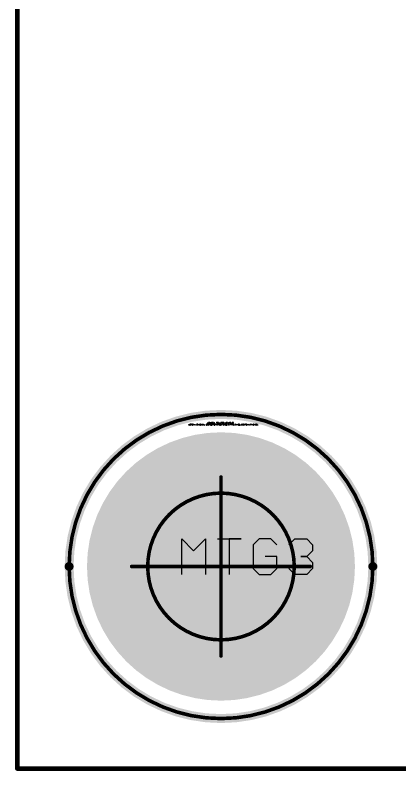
# Model space of a CAD drawing. Header units: millimetres. Extents: x 0 to 5.19, y 0 to 3.53.
# Drawn here: x -0.003 to 0.428, y -0.003 to 0.842 of the extents above; entities that cross this region are included whole.
import ezdxf

# ---------------------------------------------------------------- set-up
doc = ezdxf.new("R2010")
doc.units = ezdxf.units.MM
doc.header["$MEASUREMENT"] = 0
for name, color, linetype in [('BottomLayer', 5, 'Continuous'), ('BottomSolder', 6, 'Continuous'), ('KeepOutLayer', 6, 'Continuous'), ('Mechanical3', 76, 'Continuous'), ('Mechanical32', 56, 'Continuous'), ('Mechanical4', 56, 'Continuous'), ('Mechanical5', 56, 'Continuous'), ('Mechanical6', 56, 'Continuous'), ('Mechanical7', 56, 'Continuous'), ('MultiLayer', 9, 'Continuous'), ('PadHoleLayer', 156, 'Continuous'), ('TopLayer', 1, 'Continuous'), ('TopSolder', 216, 'Continuous')]:
    doc.layers.add(name, color=color, linetype=linetype)

# ---------------------------------------------------------------- blocks, each defined once
blk = doc.blocks.new('MTG_M3_HV_10')
at = {"layer": 'BottomLayer', "const_width": 0.07}
blk.add_lwpolyline([(-0.035, 0, 1), (0.035, 0, 1)], format="xyb", close=True, dxfattribs=at)
at = {"layer": 'BottomSolder', "const_width": 0.15}
blk.add_lwpolyline([(-0.075, 0, 1), (0.075, 0, 1)], format="xyb", close=True, dxfattribs=at)
at = {"layer": 'KeepOutLayer'}
for points, const_width in [([(0.17, 0, 1), (-0.17, 0, 1)], 0.01), ([(-0.1725, 0, 1), (-0.1675, 0, 1)], 0.005), ([(0.1675, 0, 1), (0.1725, 0, 1)], 0.005)]:
    blk.add_lwpolyline(points, format="xyb", close=True, dxfattribs=dict(at, const_width=const_width))
at = {"layer": 'Mechanical3'}
for p, q in [((-0.015, 0.161), (-0.015, 0.16)), ((-0.01383, 0.161), (-0.014, 0.16083)), ((-0.014, 0.16083), (-0.014, 0.16017)), ((-0.0135, 0.161), (-0.01383, 0.161)), ((-0.01333, 0.16083), (-0.0135, 0.161)), ((-0.01333, 0.16017), (-0.01333, 0.16083)), ((-0.01283, 0.161), (-0.013, 0.16083)), ((-0.013, 0.16083), (-0.013, 0.16017)), ((-0.0125, 0.161), (-0.01283, 0.161)), ((-0.01233, 0.16083), (-0.0125, 0.161)), ((-0.012, 0.16067), (-0.01167, 0.161)), ((-0.012, 0.16), (-0.012, 0.16067)), ((-0.01167, 0.161), (-0.01133, 0.16067)), ((-0.01133, 0.16067), (-0.01133, 0.16)), ((-0.011, 0.161), (-0.01033, 0.161)), ((-0.01033, 0.161), (-0.01067, 0.161)), ((-0.01067, 0.161), (-0.01067, 0.16)), ((-0.01, 0.161), (-0.00967, 0.161)), ((-0.00967, 0.161), (-0.00983, 0.161)), ((-0.00983, 0.161), (-0.00983, 0.16)), ((-0.009, 0.161), (-0.00917, 0.16083)), ((-0.00917, 0.16083), (-0.00917, 0.16017)), ((-0.00867, 0.161), (-0.009, 0.161)), ((-0.0085, 0.16083), (-0.00867, 0.161)), ((-0.0085, 0.16017), (-0.0085, 0.16083)), ((-0.00817, 0.16), (-0.00817, 0.161)), ((-0.00817, 0.161), (-0.0075, 0.16)), ((-0.0075, 0.16), (-0.0075, 0.161)), ((-0.00717, 0.16067), (-0.007, 0.16067)), ((-0.00717, 0.1605), (-0.00717, 0.16067)), ((-0.007, 0.16067), (-0.007, 0.1605)), ((-0.00534, 0.161), (-0.00467, 0.161)), ((-0.00467, 0.161), (-0.005, 0.161)), ((-0.005, 0.161), (-0.005, 0.16)), ((-0.00417, 0.161), (-0.00434, 0.16083)), ((-0.00434, 0.16083), (-0.00434, 0.16017)), ((-0.00384, 0.161), (-0.00417, 0.161)), ((-0.00367, 0.16083), (-0.00384, 0.161)), ((-0.00367, 0.16017), (-0.00367, 0.16083)), ((-0.00317, 0.161), (-0.00334, 0.16083)), ((-0.00334, 0.16083), (-0.00334, 0.16017)), ((-0.00284, 0.161), (-0.00317, 0.161)), ((-0.00267, 0.16083), (-0.00284, 0.161)), ((-0.00267, 0.16017), (-0.00267, 0.16083)), ((-0.00234, 0.161), (-0.00234, 0.16)), ((-0.00034, 0.161), (0.00033, 0.161)), ((0.00033, 0.161), (0, 0.161)), ((0, 0.161), (0, 0.16)), ((0.00133, 0.161), (0.00066, 0.161)), ((0.00066, 0.161), (0.00066, 0.16)), ((0.00183, 0.161), (0.00166, 0.16083)), ((0.00166, 0.16083), (0.00166, 0.16067)), ((0.00166, 0.16067), (0.00183, 0.1605)), ((0.00216, 0.161), (0.00183, 0.161)), ((0.00233, 0.16083), (0.00216, 0.161)), ((0.00266, 0.161), (0.00333, 0.161)), ((0.00333, 0.161), (0.00299, 0.161)), ((0.00299, 0.161), (0.00299, 0.16)), ((0.00466, 0.16), (0.00466, 0.161)), ((0.00466, 0.161), (0.00499, 0.16067)), ((0.00499, 0.16067), (0.00533, 0.161)), ((0.00533, 0.161), (0.00533, 0.16)), ((0.00566, 0.161), (0.00633, 0.161)), ((0.00633, 0.161), (0.00599, 0.161)), ((0.00599, 0.161), (0.00599, 0.16)), ((0.00683, 0.161), (0.00666, 0.16083)), ((0.00666, 0.16083), (0.00666, 0.16017)), ((0.00716, 0.161), (0.00683, 0.161)), ((0.00733, 0.16083), (0.00716, 0.161)), ((0.00849, 0.16), (0.00849, 0.161)), ((0.00849, 0.161), (0.00899, 0.161)), ((0.00899, 0.161), (0.00916, 0.16083)), ((0.00916, 0.16083), (0.00916, 0.1605)), ((0.00966, 0.161), (0.00949, 0.16083)), ((0.00949, 0.16083), (0.00949, 0.16017)), ((0.00999, 0.161), (0.00966, 0.161)), ((0.01016, 0.16083), (0.00999, 0.161)), ((0.01049, 0.161), (0.01049, 0.16)), ((0.01099, 0.161), (0.01049, 0.161)), ((0.01116, 0.16083), (0.01099, 0.161)), ((0.01099, 0.1605), (0.01116, 0.16067)), ((0.01116, 0.16067), (0.01116, 0.16083)), ((0.01149, 0.161), (0.01149, 0.16)), ((0.01249, 0.161), (0.01282, 0.161)), ((0.01282, 0.161), (0.01266, 0.161)), ((0.01266, 0.161), (0.01266, 0.16)), ((0.01332, 0.161), (0.01332, 0.16)), ((0.01382, 0.161), (0.01332, 0.161)), ((0.01399, 0.16083), (0.01382, 0.161)), ((0.01382, 0.1605), (0.01399, 0.16067)), ((0.01399, 0.16067), (0.01399, 0.16083)), ((-0.036, 0.159), (-0.036, 0.158)), ((-0.036, 0.158), (-0.036, 0.1585)), ((-0.036, 0.1585), (-0.03533, 0.1585)), ((-0.03533, 0.1585), (-0.03533, 0.159)), ((-0.03533, 0.159), (-0.03533, 0.158)), ((-0.035, 0.159), (-0.03467, 0.159)), ((-0.03483, 0.158), (-0.035, 0.158)), ((-0.035, 0.158), (-0.03467, 0.158)), ((-0.03467, 0.159), (-0.03483, 0.159)), ((-0.03483, 0.159), (-0.03483, 0.158)), ((-0.034, 0.159), (-0.03417, 0.15883)), ((-0.03417, 0.15883), (-0.03417, 0.15867)), ((-0.03417, 0.15867), (-0.034, 0.1585)), ((-0.034, 0.158), (-0.03417, 0.15817)), ((-0.03367, 0.159), (-0.034, 0.159)), ((-0.034, 0.1585), (-0.03367, 0.1585)), ((-0.03367, 0.158), (-0.034, 0.158)), ((-0.0335, 0.15883), (-0.03367, 0.159)), ((-0.03367, 0.1585), (-0.0335, 0.15833)), ((-0.0335, 0.15817), (-0.03367, 0.158)), ((-0.0335, 0.15833), (-0.0335, 0.15817)), ((-0.03317, 0.159), (-0.0325, 0.159)), ((-0.0325, 0.159), (-0.03283, 0.159)), ((-0.03283, 0.159), (-0.03283, 0.158)), ((-0.032, 0.159), (-0.03217, 0.15883)), ((-0.03217, 0.15883), (-0.03217, 0.15817)), ((-0.03217, 0.15817), (-0.032, 0.158)), ((-0.03167, 0.159), (-0.032, 0.159)), ((-0.032, 0.158), (-0.03167, 0.158)), ((-0.0315, 0.15883), (-0.03167, 0.159)), ((-0.03167, 0.158), (-0.0315, 0.15817)), ((-0.0315, 0.15817), (-0.0315, 0.15883)), ((-0.03117, 0.158), (-0.03117, 0.159)), ((-0.03117, 0.159), (-0.03067, 0.159)), ((-0.03067, 0.15833), (-0.03117, 0.15833)), ((-0.03083, 0.15833), (-0.0305, 0.158)), ((-0.03067, 0.159), (-0.0305, 0.15883)), ((-0.0305, 0.1585), (-0.03067, 0.15833)), ((-0.0305, 0.15883), (-0.0305, 0.1585)), ((-0.03017, 0.159), (-0.03017, 0.15883)), ((-0.03017, 0.15883), (-0.02984, 0.1585)), ((-0.02984, 0.1585), (-0.0295, 0.15883)), ((-0.02984, 0.1585), (-0.02984, 0.158)), ((-0.0295, 0.15883), (-0.0295, 0.159)), ((-0.02917, 0.15867), (-0.029, 0.15867)), ((-0.02917, 0.1585), (-0.02917, 0.15867)), ((-0.029, 0.1585), (-0.02917, 0.1585)), ((-0.02917, 0.15817), (-0.029, 0.15817)), ((-0.02917, 0.158), (-0.02917, 0.15817)), ((-0.029, 0.158), (-0.02917, 0.158)), ((-0.029, 0.15867), (-0.029, 0.1585)), ((-0.029, 0.15817), (-0.029, 0.158)), ((-0.02717, 0.159), (-0.02734, 0.15883)), ((-0.02734, 0.15883), (-0.02734, 0.15867)), ((-0.02734, 0.15867), (-0.02717, 0.1585)), ((-0.02717, 0.158), (-0.02734, 0.15817)), ((-0.02684, 0.159), (-0.02717, 0.159)), ((-0.02717, 0.1585), (-0.02684, 0.1585)), ((-0.02684, 0.158), (-0.02717, 0.158)), ((-0.02667, 0.15883), (-0.02684, 0.159)), ((-0.02684, 0.1585), (-0.02667, 0.15833)), ((-0.02667, 0.15817), (-0.02684, 0.158)), ((-0.02667, 0.15833), (-0.02667, 0.15817)), ((-0.02617, 0.159), (-0.02634, 0.15883)), ((-0.02634, 0.15883), (-0.02634, 0.15867)), ((-0.02634, 0.15867), (-0.02617, 0.1585)), ((-0.02617, 0.158), (-0.02634, 0.15817)), ((-0.02584, 0.159), (-0.02617, 0.159)), ((-0.02617, 0.1585), (-0.02584, 0.1585)), ((-0.02584, 0.158), (-0.02617, 0.158)), ((-0.02567, 0.15883), (-0.02584, 0.159)), ((-0.02584, 0.1585), (-0.02567, 0.15833)), ((-0.02567, 0.15817), (-0.02584, 0.158)), ((-0.02567, 0.15833), (-0.02567, 0.15817)), ((-0.02434, 0.15883), (-0.02417, 0.159)), ((-0.02434, 0.15817), (-0.02434, 0.15883)), ((-0.02417, 0.158), (-0.02434, 0.15817)), ((-0.02417, 0.159), (-0.02384, 0.159)), ((-0.02384, 0.158), (-0.02417, 0.158)), ((-0.02384, 0.159), (-0.02367, 0.15883)), ((-0.02367, 0.15817), (-0.02384, 0.158)), ((-0.02367, 0.15883), (-0.02367, 0.15817)), ((-0.02317, 0.159), (-0.02334, 0.15883)), ((-0.02334, 0.15883), (-0.02334, 0.15867)), ((-0.02334, 0.15867), (-0.02317, 0.1585)), ((-0.02334, 0.15817), (-0.02317, 0.158)), ((-0.02284, 0.159), (-0.02317, 0.159)), ((-0.02317, 0.1585), (-0.02267, 0.1585)), ((-0.02317, 0.158), (-0.02284, 0.158)), ((-0.02267, 0.15883), (-0.02284, 0.159)), ((-0.02284, 0.158), (-0.02267, 0.15817)), ((-0.02267, 0.15817), (-0.02267, 0.15883)), ((-0.02217, 0.159), (-0.02234, 0.15883)), ((-0.02234, 0.158), (-0.022, 0.158)), ((-0.02217, 0.158), (-0.02217, 0.159)), ((-0.022, 0.158), (-0.02217, 0.158)), ((-0.02134, 0.159), (-0.0215, 0.15883)), ((-0.0215, 0.15883), (-0.0215, 0.15867)), ((-0.0215, 0.15867), (-0.02134, 0.1585)), ((-0.0215, 0.15817), (-0.02134, 0.158)), ((-0.021, 0.159), (-0.02134, 0.159)), ((-0.02134, 0.1585), (-0.02084, 0.1585)), ((-0.02134, 0.158), (-0.021, 0.158)), ((-0.02084, 0.15883), (-0.021, 0.159)), ((-0.021, 0.158), (-0.02084, 0.15817)), ((-0.02084, 0.15817), (-0.02084, 0.15883)), ((-0.02034, 0.159), (-0.0205, 0.15883)), ((-0.0205, 0.158), (-0.02017, 0.158)), ((-0.02034, 0.158), (-0.02034, 0.159)), ((-0.02017, 0.158), (-0.02034, 0.158)), ((-0.01967, 0.15883), (-0.0195, 0.159)), ((-0.0195, 0.158), (-0.01967, 0.15817)), ((-0.0195, 0.159), (-0.01917, 0.159)), ((-0.01917, 0.158), (-0.0195, 0.158)), ((-0.01917, 0.1585), (-0.01934, 0.1585)), ((-0.01934, 0.1585), (-0.01917, 0.1585)), ((-0.01917, 0.159), (-0.01901, 0.15883)), ((-0.01901, 0.15867), (-0.01917, 0.1585)), ((-0.01917, 0.1585), (-0.01901, 0.15833)), ((-0.01901, 0.15817), (-0.01917, 0.158)), ((-0.01901, 0.15883), (-0.01901, 0.15867)), ((-0.01901, 0.15833), (-0.01901, 0.15817)), ((-0.01851, 0.15783), (-0.01867, 0.15767)), ((-0.01834, 0.15817), (-0.01851, 0.15817)), ((-0.01851, 0.15817), (-0.01851, 0.158)), ((-0.01851, 0.15783), (-0.01834, 0.158)), ((-0.01851, 0.158), (-0.01834, 0.158)), ((-0.01834, 0.158), (-0.01851, 0.15783)), ((-0.01834, 0.158), (-0.01834, 0.15817)), ((-0.01651, 0.159), (-0.01667, 0.15883)), ((-0.01667, 0.15883), (-0.01667, 0.15817)), ((-0.01667, 0.15817), (-0.01651, 0.158)), ((-0.01617, 0.159), (-0.01651, 0.159)), ((-0.01651, 0.158), (-0.01617, 0.158)), ((-0.01601, 0.15883), (-0.01617, 0.159)), ((-0.01617, 0.158), (-0.01601, 0.15817)), ((-0.01567, 0.158), (-0.01567, 0.159)), ((-0.01567, 0.159), (-0.01517, 0.159)), ((-0.01517, 0.15833), (-0.01567, 0.15833)), ((-0.01534, 0.15833), (-0.01501, 0.158)), ((-0.01517, 0.159), (-0.01501, 0.15883)), ((-0.01501, 0.1585), (-0.01517, 0.15833)), ((-0.01501, 0.15883), (-0.01501, 0.1585)), ((-0.015, 0.16), (-0.01433, 0.16)), ((-0.01401, 0.159), (-0.01467, 0.159)), ((-0.01467, 0.159), (-0.01467, 0.158)), ((-0.01467, 0.1585), (-0.01434, 0.1585)), ((-0.01467, 0.158), (-0.01401, 0.158)), ((-0.014, 0.16017), (-0.01383, 0.16)), ((-0.01383, 0.16), (-0.0135, 0.16)), ((-0.01367, 0.15867), (-0.01334, 0.159)), ((-0.01367, 0.158), (-0.01367, 0.15867)), ((-0.01301, 0.1585), (-0.01367, 0.1585)), ((-0.0135, 0.16), (-0.01333, 0.16017)), ((-0.01334, 0.159), (-0.01301, 0.15867)), ((-0.01301, 0.15867), (-0.01301, 0.158)), ((-0.01301, 0.158), (-0.01301, 0.1585)), ((-0.013, 0.16017), (-0.01283, 0.16)), ((-0.01283, 0.16), (-0.0125, 0.16)), ((-0.01267, 0.159), (-0.01201, 0.159)), ((-0.0125, 0.16), (-0.01233, 0.16017)), ((-0.01201, 0.159), (-0.01234, 0.159)), ((-0.01234, 0.159), (-0.01234, 0.158)), ((-0.01133, 0.1605), (-0.012, 0.1605)), ((-0.01101, 0.159), (-0.01167, 0.159)), ((-0.01167, 0.159), (-0.01167, 0.158)), ((-0.01167, 0.1585), (-0.01134, 0.1585)), ((-0.01167, 0.158), (-0.01101, 0.158)), ((-0.01133, 0.16), (-0.01133, 0.1605)), ((-0.01067, 0.159), (-0.01067, 0.158)), ((-0.01017, 0.159), (-0.01067, 0.159)), ((-0.01067, 0.158), (-0.01017, 0.158)), ((-0.01001, 0.15883), (-0.01017, 0.159)), ((-0.01017, 0.158), (-0.01001, 0.15817)), ((-0.01001, 0.15817), (-0.01001, 0.15883)), ((-0.00983, 0.16), (-0.01, 0.16)), ((-0.01, 0.16), (-0.00967, 0.16)), ((-0.00917, 0.16017), (-0.009, 0.16)), ((-0.009, 0.16), (-0.00867, 0.16)), ((-0.00867, 0.16), (-0.0085, 0.16017)), ((-0.00867, 0.158), (-0.00867, 0.159)), ((-0.00867, 0.159), (-0.00817, 0.159)), ((-0.00817, 0.15833), (-0.00867, 0.15833)), ((-0.00817, 0.159), (-0.00801, 0.15883)), ((-0.00801, 0.1585), (-0.00817, 0.15833)), ((-0.00801, 0.15883), (-0.00801, 0.1585)), ((-0.00701, 0.159), (-0.00768, 0.159)), ((-0.00768, 0.159), (-0.00768, 0.158)), ((-0.00768, 0.1585), (-0.00734, 0.1585)), ((-0.00768, 0.158), (-0.00701, 0.158)), ((-0.007, 0.1605), (-0.00717, 0.1605)), ((-0.00717, 0.16017), (-0.007, 0.16017)), ((-0.00717, 0.16), (-0.00717, 0.16017)), ((-0.007, 0.16), (-0.00717, 0.16)), ((-0.007, 0.16017), (-0.007, 0.16)), ((-0.00668, 0.158), (-0.00668, 0.159)), ((-0.00668, 0.159), (-0.00618, 0.159)), ((-0.00618, 0.15833), (-0.00668, 0.15833)), ((-0.00634, 0.15833), (-0.00601, 0.158)), ((-0.00618, 0.159), (-0.00601, 0.15883)), ((-0.00601, 0.1585), (-0.00618, 0.15833)), ((-0.00601, 0.15883), (-0.00601, 0.1585)), ((-0.00451, 0.159), (-0.00468, 0.15883)), ((-0.00468, 0.15883), (-0.00468, 0.15867)), ((-0.00468, 0.15867), (-0.00451, 0.1585)), ((-0.00451, 0.158), (-0.00468, 0.15817)), ((-0.00418, 0.159), (-0.00451, 0.159)), ((-0.00451, 0.1585), (-0.00418, 0.1585)), ((-0.00418, 0.158), (-0.00451, 0.158)), ((-0.00434, 0.16017), (-0.00417, 0.16)), ((-0.00401, 0.15883), (-0.00418, 0.159)), ((-0.00418, 0.1585), (-0.00401, 0.15833)), ((-0.00401, 0.15817), (-0.00418, 0.158)), ((-0.00417, 0.16), (-0.00384, 0.16)), ((-0.00401, 0.15833), (-0.00401, 0.15817)), ((-0.00384, 0.16), (-0.00367, 0.16017)), ((-0.00368, 0.158), (-0.00368, 0.159)), ((-0.00368, 0.159), (-0.00318, 0.159)), ((-0.00318, 0.15833), (-0.00368, 0.15833)), ((-0.00334, 0.16017), (-0.00317, 0.16)), ((-0.00318, 0.159), (-0.00301, 0.15883)), ((-0.00301, 0.1585), (-0.00318, 0.15833)), ((-0.00317, 0.16), (-0.00284, 0.16)), ((-0.00301, 0.15883), (-0.00301, 0.1585)), ((-0.00284, 0.16), (-0.00267, 0.16017)), ((-0.00268, 0.15867), (-0.00234, 0.159)), ((-0.00268, 0.158), (-0.00268, 0.15867)), ((-0.00201, 0.1585), (-0.00268, 0.1585)), ((-0.00234, 0.16), (-0.00167, 0.16)), ((-0.00234, 0.159), (-0.00201, 0.15867)), ((-0.00201, 0.15867), (-0.00201, 0.158)), ((-0.00201, 0.158), (-0.00201, 0.1585)), ((-0.00151, 0.159), (-0.00168, 0.15883)), ((-0.00168, 0.15883), (-0.00168, 0.15817)), ((-0.00168, 0.15817), (-0.00151, 0.158)), ((-0.00118, 0.159), (-0.00151, 0.159)), ((-0.00151, 0.158), (-0.00118, 0.158)), ((-0.00134, 0.1605), (-0.00067, 0.1605)), ((-0.00101, 0.15883), (-0.00118, 0.159)), ((-0.00118, 0.158), (-0.00101, 0.15817)), ((-0.00001, 0.159), (-0.00068, 0.159)), ((-0.00068, 0.159), (-0.00068, 0.158)), ((-0.00068, 0.1585), (-0.00034, 0.1585)), ((-0.00068, 0.158), (-0.00001, 0.158)), ((0.00032, 0.159), (0.00099, 0.158)), ((0.00099, 0.159), (0.00032, 0.158)), ((0.00066, 0.1605), (0.001, 0.1605)), ((0.00066, 0.16), (0.00133, 0.16)), ((0.00183, 0.16), (0.00166, 0.16017)), ((0.00183, 0.1605), (0.00216, 0.1605)), ((0.00216, 0.16), (0.00183, 0.16)), ((0.00216, 0.1605), (0.00233, 0.16033)), ((0.00233, 0.16017), (0.00216, 0.16)), ((0.00232, 0.159), (0.00232, 0.158)), ((0.00282, 0.159), (0.00232, 0.159)), ((0.00282, 0.1585), (0.00232, 0.1585)), ((0.00232, 0.1585), (0.00282, 0.1585)), ((0.00232, 0.158), (0.00282, 0.158)), ((0.00233, 0.16033), (0.00233, 0.16017)), ((0.00299, 0.15883), (0.00282, 0.159)), ((0.00282, 0.1585), (0.00299, 0.15867)), ((0.00299, 0.15833), (0.00282, 0.1585)), ((0.00282, 0.158), (0.00299, 0.15817)), ((0.00299, 0.15867), (0.00299, 0.15883)), ((0.00299, 0.15817), (0.00299, 0.15833)), ((0.00332, 0.15867), (0.00365, 0.159)), ((0.00332, 0.158), (0.00332, 0.15867)), ((0.00399, 0.1585), (0.00332, 0.1585)), ((0.00365, 0.159), (0.00399, 0.15867)), ((0.00366, 0.1605), (0.00433, 0.1605)), ((0.00399, 0.15867), (0.00399, 0.158)), ((0.00399, 0.158), (0.00399, 0.1585)), ((0.00449, 0.159), (0.00432, 0.15883)), ((0.00432, 0.15883), (0.00432, 0.15867)), ((0.00432, 0.15867), (0.00449, 0.1585)), ((0.00449, 0.158), (0.00432, 0.15817)), ((0.00482, 0.159), (0.00449, 0.159)), ((0.00449, 0.1585), (0.00482, 0.1585)), ((0.00482, 0.158), (0.00449, 0.158)), ((0.00499, 0.15883), (0.00482, 0.159)), ((0.00482, 0.1585), (0.00499, 0.15833)), ((0.00499, 0.15817), (0.00482, 0.158)), ((0.00499, 0.15833), (0.00499, 0.15817)), ((0.00532, 0.159), (0.00565, 0.159)), ((0.00549, 0.158), (0.00532, 0.158)), ((0.00532, 0.158), (0.00565, 0.158)), ((0.00565, 0.159), (0.00549, 0.159)), ((0.00549, 0.159), (0.00549, 0.158)), ((0.00632, 0.159), (0.00615, 0.15883)), ((0.00615, 0.15883), (0.00615, 0.15817)), ((0.00615, 0.15817), (0.00632, 0.158)), ((0.00665, 0.159), (0.00632, 0.159)), ((0.00632, 0.158), (0.00665, 0.158)), ((0.00682, 0.15883), (0.00665, 0.159)), ((0.00665, 0.158), (0.00682, 0.15817)), ((0.00666, 0.16017), (0.00683, 0.16)), ((0.00683, 0.16), (0.00716, 0.16)), ((0.00733, 0.1605), (0.00699, 0.1605)), ((0.00716, 0.16), (0.00733, 0.16017)), ((0.00733, 0.16017), (0.00733, 0.1605)), ((0.00766, 0.16), (0.00766, 0.16017)), ((0.00766, 0.16017), (0.00783, 0.16017)), ((0.00783, 0.16), (0.00766, 0.16)), ((0.00783, 0.16017), (0.00783, 0.16)), ((0.00882, 0.159), (0.00815, 0.159)), ((0.00815, 0.159), (0.00815, 0.1585)), ((0.00815, 0.1585), (0.00849, 0.1585)), ((0.00849, 0.1585), (0.00815, 0.1585)), ((0.00815, 0.1585), (0.00815, 0.158)), ((0.00899, 0.16033), (0.00849, 0.16033)), ((0.00916, 0.1605), (0.00899, 0.16033)), ((0.00915, 0.158), (0.00982, 0.15867)), ((0.00949, 0.16017), (0.00966, 0.16)), ((0.00966, 0.16), (0.00999, 0.16)), ((0.00999, 0.16), (0.01016, 0.16017)), ((0.01015, 0.158), (0.01015, 0.159)), ((0.01015, 0.159), (0.01065, 0.159)), ((0.01065, 0.15833), (0.01015, 0.15833)), ((0.01099, 0.1605), (0.01049, 0.1605)), ((0.01049, 0.1605), (0.01099, 0.1605)), ((0.01049, 0.16), (0.01099, 0.16)), ((0.01065, 0.159), (0.01082, 0.15883)), ((0.01082, 0.1585), (0.01065, 0.15833)), ((0.01082, 0.15883), (0.01082, 0.1585)), ((0.01116, 0.16033), (0.01099, 0.1605)), ((0.01099, 0.16), (0.01116, 0.16017)), ((0.01116, 0.16017), (0.01116, 0.16033)), ((0.01149, 0.16), (0.01216, 0.16)), ((0.01215, 0.15867), (0.01249, 0.159)), ((0.01215, 0.158), (0.01215, 0.15867)), ((0.01282, 0.1585), (0.01215, 0.1585)), ((0.01266, 0.16), (0.01249, 0.16)), ((0.01249, 0.16), (0.01282, 0.16)), ((0.01249, 0.159), (0.01282, 0.15867)), ((0.01282, 0.15867), (0.01282, 0.158)), ((0.01282, 0.158), (0.01282, 0.1585)), ((0.01315, 0.158), (0.01315, 0.159)), ((0.01315, 0.159), (0.01382, 0.158)), ((0.01382, 0.1605), (0.01332, 0.1605)), ((0.01332, 0.1605), (0.01382, 0.1605)), ((0.01332, 0.16), (0.01382, 0.16)), ((0.01399, 0.16033), (0.01382, 0.1605)), ((0.01382, 0.16), (0.01399, 0.16017)), ((0.01382, 0.158), (0.01382, 0.159)), ((0.01399, 0.16017), (0.01399, 0.16033)), ((0.01415, 0.159), (0.01415, 0.158)), ((0.01465, 0.159), (0.01415, 0.159)), ((0.01415, 0.158), (0.01465, 0.158)), ((0.01482, 0.15883), (0.01465, 0.159)), ((0.01465, 0.158), (0.01482, 0.15817)), ((0.01482, 0.15817), (0.01482, 0.15883)), ((0.01632, 0.159), (0.01615, 0.15883)), ((0.01615, 0.15883), (0.01615, 0.15867)), ((0.01615, 0.15867), (0.01632, 0.1585)), ((0.01632, 0.158), (0.01615, 0.15817)), ((0.01665, 0.159), (0.01632, 0.159)), ((0.01632, 0.1585), (0.01665, 0.1585)), ((0.01665, 0.158), (0.01632, 0.158)), ((0.01682, 0.15883), (0.01665, 0.159)), ((0.01665, 0.1585), (0.01682, 0.15833)), ((0.01682, 0.15817), (0.01665, 0.158)), ((0.01682, 0.15833), (0.01682, 0.15817)), ((0.01715, 0.159), (0.01715, 0.15883)), ((0.01715, 0.15883), (0.01748, 0.1585)), ((0.01748, 0.1585), (0.01782, 0.15883)), ((0.01748, 0.1585), (0.01748, 0.158)), ((0.01782, 0.15883), (0.01782, 0.159)), ((0.01815, 0.158), (0.01815, 0.159)), ((0.01815, 0.159), (0.01848, 0.15867)), ((0.01848, 0.15867), (0.01882, 0.159)), ((0.01882, 0.159), (0.01882, 0.158)), ((0.01915, 0.159), (0.01915, 0.158)), ((0.01965, 0.159), (0.01915, 0.159)), ((0.01965, 0.1585), (0.01915, 0.1585)), ((0.01915, 0.1585), (0.01965, 0.1585)), ((0.01915, 0.158), (0.01965, 0.158)), ((0.01982, 0.15883), (0.01965, 0.159)), ((0.01965, 0.1585), (0.01982, 0.15867)), ((0.01982, 0.15833), (0.01965, 0.1585)), ((0.01965, 0.158), (0.01982, 0.15817)), ((0.01982, 0.15867), (0.01982, 0.15883)), ((0.01982, 0.15817), (0.01982, 0.15833)), ((0.02032, 0.159), (0.02015, 0.15883)), ((0.02015, 0.15883), (0.02015, 0.15817)), ((0.02015, 0.15817), (0.02032, 0.158)), ((0.02065, 0.159), (0.02032, 0.159)), ((0.02032, 0.158), (0.02065, 0.158)), ((0.02082, 0.15883), (0.02065, 0.159)), ((0.02065, 0.158), (0.02082, 0.15817)), ((0.02082, 0.15817), (0.02082, 0.15883)), ((0.02115, 0.159), (0.02115, 0.158)), ((0.02115, 0.158), (0.02182, 0.158)), ((0.02332, 0.159), (0.02315, 0.15883)), ((0.02315, 0.15883), (0.02315, 0.15817)), ((0.02315, 0.15817), (0.02332, 0.158)), ((0.02365, 0.159), (0.02332, 0.159)), ((0.02332, 0.158), (0.02365, 0.158)), ((0.02382, 0.15883), (0.02365, 0.159)), ((0.02365, 0.158), (0.02382, 0.15817)), ((0.02415, 0.158), (0.02415, 0.159)), ((0.02415, 0.159), (0.02465, 0.159)), ((0.02465, 0.15833), (0.02415, 0.15833)), ((0.02448, 0.15833), (0.02482, 0.158)), ((0.02465, 0.159), (0.02482, 0.15883)), ((0.02482, 0.1585), (0.02465, 0.15833)), ((0.02482, 0.15883), (0.02482, 0.1585)), ((0.02581, 0.159), (0.02515, 0.159)), ((0.02515, 0.159), (0.02515, 0.158)), ((0.02515, 0.1585), (0.02548, 0.1585)), ((0.02515, 0.158), (0.02581, 0.158)), ((0.02615, 0.15867), (0.02648, 0.159)), ((0.02615, 0.158), (0.02615, 0.15867)), ((0.02681, 0.1585), (0.02615, 0.1585)), ((0.02648, 0.159), (0.02681, 0.15867)), ((0.02681, 0.15867), (0.02681, 0.158)), ((0.02681, 0.158), (0.02681, 0.1585)), ((0.02715, 0.159), (0.02781, 0.159)), ((0.02781, 0.159), (0.02748, 0.159)), ((0.02748, 0.159), (0.02748, 0.158)), ((0.02815, 0.159), (0.02848, 0.159)), ((0.02831, 0.158), (0.02815, 0.158)), ((0.02815, 0.158), (0.02848, 0.158)), ((0.02848, 0.159), (0.02831, 0.159)), ((0.02831, 0.159), (0.02831, 0.158)), ((0.02915, 0.159), (0.02898, 0.15883)), ((0.02898, 0.15883), (0.02898, 0.15817)), ((0.02898, 0.15817), (0.02915, 0.158)), ((0.02948, 0.159), (0.02915, 0.159)), ((0.02915, 0.158), (0.02948, 0.158)), ((0.02965, 0.15883), (0.02948, 0.159)), ((0.02948, 0.158), (0.02965, 0.15817)), ((0.02965, 0.15817), (0.02965, 0.15883)), ((0.02998, 0.158), (0.02998, 0.159)), ((0.02998, 0.159), (0.03065, 0.158)), ((0.03065, 0.158), (0.03065, 0.159)), ((0.03215, 0.159), (0.03198, 0.15883)), ((0.03198, 0.15883), (0.03198, 0.15867)), ((0.03198, 0.15867), (0.03215, 0.1585)), ((0.03215, 0.158), (0.03198, 0.15817)), ((0.03248, 0.159), (0.03215, 0.159)), ((0.03215, 0.1585), (0.03248, 0.1585)), ((0.03248, 0.158), (0.03215, 0.158)), ((0.03265, 0.15883), (0.03248, 0.159)), ((0.03248, 0.1585), (0.03265, 0.15833)), ((0.03265, 0.15817), (0.03248, 0.158)), ((0.03265, 0.15833), (0.03265, 0.15817)), ((0.03298, 0.159), (0.03365, 0.159)), ((0.03365, 0.159), (0.03331, 0.159)), ((0.03331, 0.159), (0.03331, 0.158)), ((0.03398, 0.15867), (0.03431, 0.159)), ((0.03398, 0.158), (0.03398, 0.15867)), ((0.03465, 0.1585), (0.03398, 0.1585)), ((0.03431, 0.159), (0.03465, 0.15867)), ((0.03465, 0.15867), (0.03465, 0.158)), ((0.03465, 0.158), (0.03465, 0.1585)), ((0.03498, 0.158), (0.03498, 0.159)), ((0.03498, 0.159), (0.03565, 0.158)), ((0.03565, 0.158), (0.03565, 0.159)), ((0.03598, 0.159), (0.03598, 0.158)), ((0.03648, 0.159), (0.03598, 0.159)), ((0.03598, 0.158), (0.03648, 0.158)), ((0.03664, 0.15883), (0.03648, 0.159)), ((0.03648, 0.158), (0.03664, 0.15817)), ((0.03664, 0.15817), (0.03664, 0.15883)), ((0.03698, 0.15867), (0.03731, 0.159)), ((0.03698, 0.158), (0.03698, 0.15867)), ((0.03764, 0.1585), (0.03698, 0.1585)), ((0.03731, 0.159), (0.03764, 0.15867)), ((0.03764, 0.15867), (0.03764, 0.158)), ((0.03764, 0.158), (0.03764, 0.1585)), ((0.03798, 0.158), (0.03798, 0.159)), ((0.03798, 0.159), (0.03848, 0.159)), ((0.03848, 0.15833), (0.03798, 0.15833)), ((0.03831, 0.15833), (0.03864, 0.158)), ((0.03848, 0.159), (0.03864, 0.15883)), ((0.03864, 0.1585), (0.03848, 0.15833)), ((0.03864, 0.15883), (0.03864, 0.1585)), ((0.03898, 0.159), (0.03898, 0.158)), ((0.03948, 0.159), (0.03898, 0.159)), ((0.03898, 0.158), (0.03948, 0.158)), ((0.03964, 0.15883), (0.03948, 0.159)), ((0.03948, 0.158), (0.03964, 0.15817)), ((0.03964, 0.15817), (0.03964, 0.15883)), ((0.04014, 0.159), (0.03998, 0.15883)), ((0.03998, 0.15883), (0.03998, 0.15867)), ((0.03998, 0.15867), (0.04014, 0.1585)), ((0.04014, 0.158), (0.03998, 0.15817)), ((0.04048, 0.159), (0.04014, 0.159)), ((0.04014, 0.1585), (0.04048, 0.1585)), ((0.04048, 0.158), (0.04014, 0.158)), ((0.04064, 0.15883), (0.04048, 0.159)), ((0.04048, 0.1585), (0.04064, 0.15833)), ((0.04064, 0.15817), (0.04048, 0.158)), ((0.04064, 0.15833), (0.04064, 0.15817)), ((0.04098, 0.158), (0.04098, 0.15817)), ((0.04098, 0.15817), (0.04114, 0.15817)), ((0.04114, 0.158), (0.04098, 0.158)), ((0.04114, 0.15817), (0.04114, 0.158))]:
    blk.add_line(p, q, dxfattribs=at)
at = {"layer": 'Mechanical4'}
for points, const_width in [([(0.17, 0, 1), (-0.17, 0, 1)], 0.004), ([(-0.171, 0, 1), (-0.169, 0, 1)], 0.002), ([(0.169, 0, 1), (0.171, 0, 1)], 0.002)]:
    blk.add_lwpolyline(points, format="xyb", close=True, dxfattribs=dict(at, const_width=const_width))
at = {"layer": 'Mechanical5'}
for points, const_width in [([(0.17, 0, 1), (-0.17, 0, 1)], 0.004), ([(-0.171, 0, 1), (-0.169, 0, 1)], 0.002), ([(0.169, 0, 1), (0.171, 0, 1)], 0.002)]:
    blk.add_lwpolyline(points, format="xyb", close=True, dxfattribs=dict(at, const_width=const_width))
at = {"layer": 'Mechanical6', "const_width": 0.004}
for points in [[(0, 0), (0, 0.1)], [(-0.1, 0), (0, 0)], [(0, -0.1), (0, 0)], [(0, 0), (0.1, 0)]]:
    blk.add_lwpolyline(points, dxfattribs=at)
at = {"layer": 'Mechanical6', "const_width": 0.002}
for points in [[(-0.001, 0.1, 1), (0.001, 0.1, 1)], [(-0.101, 0, 1), (-0.099, 0, 1)], [(-0.001, 0, 1), (0.001, 0, 1)], [(-0.001, 0, 1), (0.001, 0, 1)], [(-0.001, 0, 1), (0.001, 0, 1)], [(-0.001, 0, 1), (0.001, 0, 1)], [(0.099, 0, 1), (0.101, 0, 1)], [(-0.001, -0.1, 1), (0.001, -0.1, 1)]]:
    blk.add_lwpolyline(points, format="xyb", close=True, dxfattribs=at)
at = {"layer": 'Mechanical7'}
for p, q in [((-0.044, -0.009), (-0.044, 0.03099)), ((-0.044, 0.03099), (-0.03067, 0.01766)), ((-0.03067, 0.01766), (-0.01734, 0.03099)), ((-0.01734, 0.03099), (-0.01734, -0.009)), ((-0.00401, 0.03099), (0.02265, 0.03099)), ((0.02265, 0.03099), (0.00932, 0.03099)), ((0.00932, 0.03099), (0.00932, -0.009)), ((0.04264, 0.03099), (0.03597, 0.02432)), ((0.05597, 0.03099), (0.04264, 0.03099)), ((0.06263, 0.02432), (0.05597, 0.03099)), ((0.07596, 0.02432), (0.08263, 0.03099)), ((0.08263, 0.03099), (0.09595, 0.03099)), ((0.09595, 0.03099), (0.10262, 0.02432)), ((0.03597, 0.02432), (0.03597, -0.00234)), ((0.10262, 0.01766), (0.09595, 0.01099)), ((0.10262, 0.02432), (0.10262, 0.01766)), ((0.06263, 0.01099), (0.0493, 0.01099)), ((0.06263, -0.00234), (0.06263, 0.01099)), ((0.09595, 0.01099), (0.08929, 0.01099)), ((0.08929, 0.01099), (0.09595, 0.01099)), ((0.09595, 0.01099), (0.10262, 0.00433)), ((0.10262, 0.00433), (0.10262, -0.00234)), ((0.03597, -0.00234), (0.04264, -0.009)), ((0.05597, -0.009), (0.06263, -0.00234)), ((0.08263, -0.009), (0.07596, -0.00234)), ((0.10262, -0.00234), (0.09595, -0.009)), ((0.04264, -0.009), (0.05597, -0.009)), ((0.09595, -0.009), (0.08263, -0.009))]:
    blk.add_line(p, q, dxfattribs=at)
for points, const_width in [([(0.082, 0, 1), (-0.082, 0, 1)], 0.004), ([(-0.083, 0, 1), (-0.081, 0, 1)], 0.002), ([(0.081, 0, 1), (0.083, 0, 1)], 0.002)]:
    blk.add_lwpolyline(points, format="xyb", close=True, dxfattribs=dict(at, const_width=const_width))
at = {"layer": 'MultiLayer', "const_width": 0.07}
blk.add_lwpolyline([(-0.035, 0, 1), (0.035, 0, 1)], format="xyb", close=True, dxfattribs=at)
at = {"layer": 'PadHoleLayer', "const_width": 0.071}
blk.add_lwpolyline([(-0.0355, 0, 1), (0.0355, 0, 1)], format="xyb", close=True, dxfattribs=at)
at = {"layer": 'TopLayer', "const_width": 0.07}
blk.add_lwpolyline([(-0.035, 0, 1), (0.035, 0, 1)], format="xyb", close=True, dxfattribs=at)
at = {"layer": 'TopSolder', "const_width": 0.15}
blk.add_lwpolyline([(-0.075, 0, 1), (0.075, 0, 1)], format="xyb", close=True, dxfattribs=at)

msp = doc.modelspace()

# ---------------------------------------------------------------- linework, layer by layer
at = {"layer": 'Mechanical32', "const_width": 0.005}
for points in [[(0, 0), (0, 3.526)], [(0, 0), (5.191, 0)]]:
    msp.add_lwpolyline(points, dxfattribs=at)
at = {"layer": 'Mechanical32', "const_width": 0.0025}
msp.add_lwpolyline([(-0.00125, 0, 1), (0.00125, 0, 1)], format="xyb", close=True, dxfattribs=at)
msp.add_lwpolyline([(-0.00125, 0, 1), (0.00125, 0, 1)], format="xyb", close=True, dxfattribs=at)

# ---------------------------------------------------------------- block references
msp.add_blockref('MTG_M3_HV_10', (0.228, 0.226))

doc.saveas('drawing.dxf')
